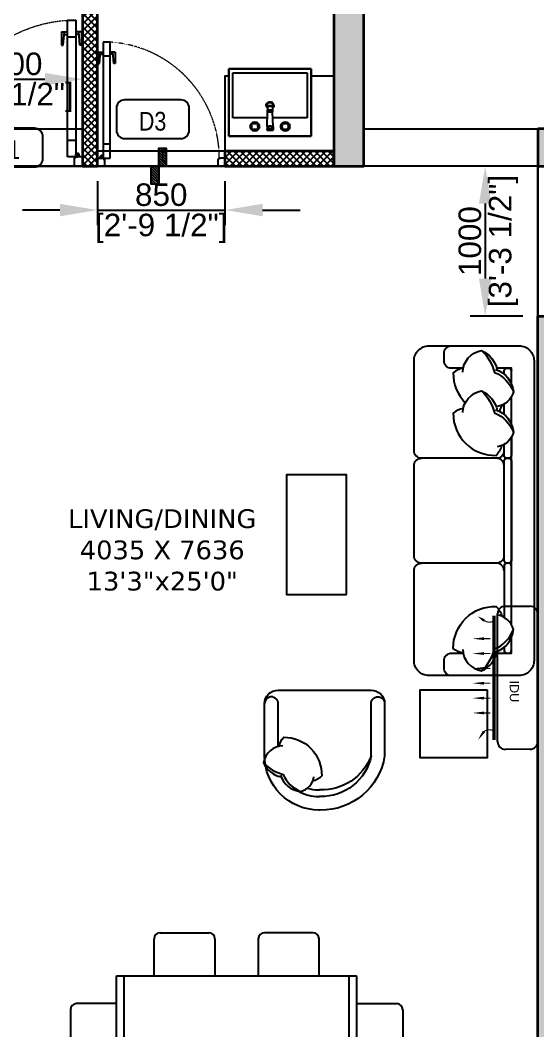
# Model space of a CAD drawing. Header units: millimetres. Extents: x 91566 to 131129, y 141753 to 207061.
# Drawn here: x 100824 to 104274, y 192004 to 198746 of the extents above; entities that cross this region are included whole.
import ezdxf
from ezdxf.enums import TextEntityAlignment as Align

# ---------------------------------------------------------------- set-up
doc = ezdxf.new("R2010")
doc.units = ezdxf.units.MM
doc.linetypes.add('3.5BHK EAST-UN-5$0$DASHED', pattern=[0.75, 0.5, -0.25])
doc.linetypes.add('3.5BHK EAST_UN-1$0$DASHED', pattern=[0.75, 0.5, -0.25])
for name, color, linetype in [('A-Dimensions', 4, 'Continuous'), ('A-Door', 11, 'Continuous'), ('A-Door Line', 8, 'Continuous'), ('A-Elevation 10', 8, 'Continuous'), ('A-Fixture', 8, 'Continuous'), ('A-Furniture', 8, 'Continuous'), ('A-Hatch', 252, 'Continuous'), ('A-Room Boundary', 44, 'Continuous'), ('A-Text Main', 44, 'Continuous')]:
    doc.layers.add(name, color=color, linetype=linetype)
doc.layers.add('A-Wall', color=240, linetype='Continuous', lineweight=35)
doc.styles.add('2024-08-29_TOWER-A$0$simplex-0.8', font='simplex.shx', dxfattribs={"width": 0.8})
doc.styles.add('3.5BHK EAST_UN-1$0$grid_text', font='verdana.ttf')
doc.styles.add('3BHK  WEST_UN-2$0$AMISH', font='arial.ttf')
doc.styles.add('ARIAL', font='ARIALN.TTF')
doc.styles.add('S', font='arial.ttf', dxfattribs={"height": 150})
doc.dimstyles.new('DIMSMALL', dxfattribs={"dimtxt": 150, "dimasz": 250, "dimexe": 100, "dimexo": 100, "dimgap": 25, "dimtad": 1, "dimdec": 0, "dimzin": 0, "dimdsep": 46, "dimtxsty": 'S', "dimcen": 0, "dimdle": 100, "dimclrd": 8, "dimclre": 8, "dimclrt": 256, "dimazin": 0, "dimtfac": 1, "dimtdec": 0, "dimtix": 1, "dimtmove": 0, "dimatfit": 3, "dimldrblk": '12_DatumFilled', "dimfxl": 1, "dimtolj": 1, "dimtzin": 0, "dimlwd": -1, "dimlwe": -1, "dimarcsym": 1})

# ---------------------------------------------------------------- blocks, each defined once
blk = doc.blocks.new('3.5BHK EAST_UN-1$0$Door11')
for p, q in [((-991.7, 0), (-1050, 0)), ((-1050, 0), (-1050, -65.6)), ((-1050, -65.6), (-1003.4, -65.6)), ((-1003.4, -65.6), (-1003.4, -58.3)), ((-1003.4, -58.3), (-991.7, -58.3)), ((-991.7, -58.3), (-991.7, 0)), ((-104.9, -65.6), (-104.9, -1021.8)), ((-46.6, -65.6), (-104.9, -65.6)), ((-104.9, -65.6), (-104.9, -65.6)), ((-58.3, -58.3), (-58.3, 0)), ((-58.3, 0), (0, 0)), ((-46.6, -58.3), (-58.3, -58.3)), ((-46.6, -65.6), (-46.6, -58.3)), ((-46.6, -1021.8), (-46.6, -65.6)), ((0, -65.6), (-46.6, -65.6)), ((-35, -94.7), (-35, -59.8)), ((0, 0), (0, -65.6)), ((-17.5, -77.3), (-52.5, -77.3)), ((-104.9, -182.2), (-46.6, -182.2)), ((-145.8, -846.8), (-134.1, -846.8)), ((-145.8, -940.1), (-145.8, -846.8)), ((-134.1, -846.8), (-125.5, -940.1)), ((-17.5, -846.8), (-26.1, -940.1)), ((-5.8, -846.8), (-17.5, -846.8)), ((-5.8, -940.1), (-5.8, -846.8)), ((-104.9, -905.1), (-46.6, -905.1)), ((-145.8, -940.1), (-104.9, -940.1)), ((-127.1, -922.6), (-104.9, -922.6)), ((-24.5, -922.6), (-46.6, -922.6)), ((-5.8, -940.1), (-46.6, -940.1)), ((-104.9, -1021.8), (-46.6, -1021.8))]:
    blk.add_line(p, q)
blk.add_circle((-35, -77.3), 11.7)
at = {"linetype": '3.5BHK EAST_UN-1$0$DASHED', "lineweight": 0}
blk.add_arc((-43.9, -64.2), 959.5, 180.08223, 266.3506, dxfattribs=at)
blk = doc.blocks.new('A$C81f2a20b')
at = {"layer": 'A-Furniture', "linetype": 'Continuous'}
for p, q in [((290.6, 1087.3), (614.6, 1087.3)), ((1309.4, 1087.3), (985.4, 1087.3)), ((250.1, 800), (250.1, 1046.8)), ((655.1, 1046.8), (655.1, 800)), ((944.9, 1046.8), (944.9, 800)), ((1349.9, 800), (1349.9, 1046.8)), ((0, 0), (0, 800)), ((0, 800), (1600, 800)), ((50, 0), (50, 800)), ((1550, 0), (1550, 800)), ((1600, 800), (1600, 0)), ((0, 614.7), (-267.2, 614.7)), ((1600, 614.7), (1867.2, 614.7)), ((-307.7, 574.2), (-307.7, 250.2)), ((1907.7, 574.2), (1907.7, 250.2)), ((-267.2, 209.7), (0, 209.7)), ((1867.2, 209.7), (1600, 209.7)), ((1600, 0), (0, 0)), ((250.1, 0), (250.1, -246.8)), ((655.1, -246.8), (655.1, 0)), ((944.9, -246.8), (944.9, 0)), ((1349.9, 0), (1349.9, -246.8)), ((290.6, -287.3), (614.6, -287.3)), ((1309.4, -287.3), (985.4, -287.3))]:
    blk.add_line(p, q, dxfattribs=at)
for centre, start, end in [((290.6, 1046.8), 90, 180), ((614.6, 1046.8), 0, 90), ((985.4, 1046.8), 90, 180), ((1309.4, 1046.8), 0, 90), ((-267.2, 574.2), 90, 180), ((1867.2, 574.2), 0, 90), ((-267.2, 250.2), 180, 270), ((1867.2, 250.2), 270, 0), ((290.6, -246.8), 180, 270), ((614.6, -246.8), 270, 0), ((985.4, -246.8), 180, 270), ((1309.4, -246.8), 270, 0)]:
    blk.add_arc(centre, 40.5, start, end, dxfattribs=at)
blk = doc.blocks.new('A$Cf00fcc3f')
at = {"layer": 'A-Fixture'}
for p, q in [((0, 0), (0, -450)), ((550, 0), (0, 0)), ((0, -450), (0, 0)), ((0, 0), (550, 0)), ((550, -450), (550, 0)), ((550, 0), (550, -450)), ((144.2, -58.7), (143.6, -64.6)), ((143.6, -64.6), (144.2, -70.5)), ((143.6, -64.6), (144.2, -70.5)), ((145.9, -53), (144.2, -58.7)), ((148.7, -47.8), (145.9, -53)), ((146.8, -64.6), (147.8, -54.3)), ((147.8, -74.9), (146.8, -64.6)), ((149.4, -64.6), (146.8, -64.6)), ((147.8, -54.3), (150.8, -44.3)), ((147.8, -54.3), (150.3, -55.2)), ((150.3, -45.9), (148.7, -47.8)), ((149.4, -64.6), (150.3, -55.2)), ((150.3, -73.9), (149.4, -64.6)), ((150.3, -55.2), (152.9, -46.2)), ((151.6, -42.4), (150.8, -44.3)), ((150.8, -44.3), (152.9, -46.2)), ((151.6, -42.4), (153.6, -41.5)), ((153.7, -44.5), (151.6, -42.4)), ((152.5, -55), (151.6, -64.6)), ((151.6, -64.6), (152.5, -74.2)), ((151.6, -64.6), (152.5, -74.2)), ((155.2, -46), (152.5, -55)), ((155.2, -46), (152.5, -55)), ((153.7, -44.5), (152.9, -46.2)), ((154.1, -55.3), (153.2, -64.6)), ((153.2, -64.6), (154.1, -73.9)), ((153.6, -41.5), (163.5, -38.6)), ((155.5, -43.7), (153.6, -41.5)), ((155.5, -43.7), (153.7, -44.5)), ((156.4, -47.2), (154.1, -55.3)), ((157.1, -39.5), (155.1, -41.1)), ((164.2, -43.3), (155.2, -46)), ((155.5, -43.7), (164.5, -41)), ((164.5, -44.9), (156.4, -47.2)), ((162.3, -36.7), (157.1, -39.5)), ((167.9, -35), (162.3, -36.7)), ((163.5, -38.6), (173.8, -37.6)), ((163.5, -38.6), (164.5, -41)), ((173.8, -42.3), (164.2, -43.3)), ((173.8, -42.3), (164.2, -43.3)), ((164.5, -41), (173.8, -40.1)), ((173.8, -43.9), (164.5, -44.9)), ((173.8, -34.4), (167.9, -35)), ((179.7, -35), (173.8, -34.4)), ((179.7, -35), (173.8, -34.4)), ((173.8, -37.6), (184.1, -38.6)), ((173.8, -37.6), (173.8, -40.1)), ((173.8, -40.1), (183.2, -41)), ((183.4, -43.3), (173.8, -42.3)), ((183.1, -44.9), (173.8, -43.9)), ((185.4, -36.7), (179.7, -35)), ((185.4, -36.7), (179.7, -35)), ((191.2, -47.2), (183.1, -44.9)), ((184.1, -38.6), (183.2, -41)), ((183.2, -41), (192.2, -43.7)), ((183.4, -43.3), (192.4, -46)), ((192.4, -46), (183.4, -43.3)), ((184.1, -38.6), (194.1, -41.5)), ((190.6, -39.5), (185.4, -36.7)), ((190.6, -39.5), (185.4, -36.7)), ((192.5, -41.1), (190.6, -39.5)), ((192.5, -41.1), (190.6, -39.5)), ((191.2, -47.2), (193.5, -55.3)), ((192.2, -43.7), (194.1, -41.5)), ((192.2, -43.7), (193.9, -44.5)), ((192.4, -46), (195.1, -55)), ((194.4, -64.6), (193.5, -55.3)), ((194.4, -64.6), (193.5, -73.9)), ((193.9, -44.5), (196, -42.4)), ((193.9, -44.5), (194.7, -46.2)), ((194.1, -41.5), (196, -42.4)), ((196.9, -44.3), (194.7, -46.2)), ((194.7, -46.2), (197.4, -55.2)), ((195.1, -55), (196, -64.6)), ((196, -64.6), (195.1, -74.2)), ((196, -42.4), (196.9, -44.3)), ((196.9, -44.3), (199.8, -54.3)), ((198.9, -47.8), (197.3, -45.9)), ((198.9, -47.8), (197.3, -45.9)), ((199.8, -54.3), (197.4, -55.2)), ((197.4, -55.2), (198.3, -64.6)), ((198.3, -64.6), (197.4, -73.9)), ((198.3, -64.6), (200.8, -64.6)), ((201.7, -53), (198.9, -47.8)), ((201.7, -53), (198.9, -47.8)), ((199.8, -54.3), (200.8, -64.6)), ((200.8, -64.6), (199.8, -74.9)), ((203.4, -58.7), (201.7, -53)), ((203.4, -58.7), (201.7, -53)), ((203.4, -58.7), (204, -64.6)), ((204, -64.6), (203.4, -58.7)), ((204, -64.6), (203.4, -70.5)), ((204, -64.6), (203.4, -70.5)), ((254.8, -39.2), (296, -39.2)), ((254.8, -39.2), (255, -45.5)), ((255.5, -64.6), (255, -45.5)), ((255, -45.5), (295.9, -45.5)), ((255.5, -64.6), (258.3, -160.2)), ((255.5, -64.6), (265.1, -64.6)), ((265.1, -68.5), (265.1, -47.9)), ((285.7, -47.9), (265.1, -47.9)), ((285.7, -68.5), (285.7, -47.9)), ((285.7, -64.6), (295.3, -64.6)), ((295.3, -64.6), (292.6, -160.2)), ((295.3, -64.6), (295.9, -45.5)), ((295.9, -45.5), (296, -39.2)), ((347.4, -58.7), (346.8, -64.6)), ((346.8, -64.6), (347.4, -70.5)), ((346.8, -64.6), (347.4, -70.5)), ((349.1, -53), (347.4, -58.7)), ((351.9, -47.8), (349.1, -53)), ((350, -64.6), (351, -54.3)), ((351, -74.9), (350, -64.6)), ((352.6, -64.6), (350, -64.6)), ((351, -54.3), (354, -44.3)), ((351, -54.3), (353.5, -55.2)), ((353.5, -45.9), (351.9, -47.8)), ((352.6, -64.6), (353.5, -55.2)), ((353.5, -73.9), (352.6, -64.6)), ((353.5, -55.2), (356.1, -46.2)), ((354.8, -42.4), (354, -44.3)), ((354, -44.3), (356.1, -46.2)), ((354.8, -42.4), (356.8, -41.5)), ((356.9, -44.5), (354.8, -42.4)), ((355.7, -55), (354.8, -64.6)), ((354.8, -64.6), (355.7, -74.2)), ((354.8, -64.6), (355.7, -74.2)), ((358.4, -46), (355.7, -55)), ((358.4, -46), (355.7, -55)), ((356.9, -44.5), (356.1, -46.2)), ((357.3, -55.3), (356.4, -64.6)), ((356.4, -64.6), (357.3, -73.9)), ((356.8, -41.5), (366.7, -38.6)), ((358.7, -43.7), (356.8, -41.5)), ((358.7, -43.7), (356.9, -44.5)), ((359.6, -47.2), (357.3, -55.3)), ((360.3, -39.5), (358.3, -41.1)), ((367.4, -43.3), (358.4, -46)), ((358.7, -43.7), (367.7, -41)), ((367.7, -44.9), (359.6, -47.2)), ((365.5, -36.7), (360.3, -39.5)), ((371.1, -35), (365.5, -36.7)), ((366.7, -38.6), (377, -37.6)), ((366.7, -38.6), (367.7, -41)), ((377, -42.3), (367.4, -43.3)), ((377, -42.3), (367.4, -43.3)), ((367.7, -41), (377, -40.1)), ((377, -43.9), (367.7, -44.9)), ((377, -34.4), (371.1, -35)), ((382.9, -35), (377, -34.4)), ((382.9, -35), (377, -34.4)), ((377, -37.6), (387.3, -38.6)), ((377, -37.6), (377, -40.1)), ((377, -40.1), (386.4, -41)), ((386.6, -43.3), (377, -42.3)), ((386.3, -44.9), (377, -43.9)), ((388.6, -36.7), (382.9, -35)), ((388.6, -36.7), (382.9, -35)), ((394.4, -47.2), (386.3, -44.9)), ((387.3, -38.6), (386.4, -41)), ((386.4, -41), (395.4, -43.7)), ((386.6, -43.3), (395.6, -46)), ((395.6, -46), (386.6, -43.3)), ((387.3, -38.6), (397.3, -41.5)), ((393.8, -39.5), (388.6, -36.7)), ((393.8, -39.5), (388.6, -36.7)), ((395.7, -41.1), (393.8, -39.5)), ((395.7, -41.1), (393.8, -39.5)), ((394.4, -47.2), (396.7, -55.3)), ((395.4, -43.7), (397.3, -41.5)), ((395.4, -43.7), (397.1, -44.5)), ((395.6, -46), (398.3, -55)), ((397.6, -64.6), (396.7, -55.3)), ((397.6, -64.6), (396.7, -73.9)), ((397.1, -44.5), (399.2, -42.4)), ((397.1, -44.5), (397.9, -46.2)), ((397.3, -41.5), (399.2, -42.4)), ((400.1, -44.3), (397.9, -46.2)), ((397.9, -46.2), (400.6, -55.2)), ((398.3, -55), (399.2, -64.6)), ((399.2, -64.6), (398.3, -74.2)), ((399.2, -42.4), (400.1, -44.3)), ((400.1, -44.3), (403, -54.3)), ((402.1, -47.8), (400.5, -45.9)), ((402.1, -47.8), (400.5, -45.9)), ((403, -54.3), (400.6, -55.2)), ((400.6, -55.2), (401.5, -64.6)), ((401.5, -64.6), (400.6, -73.9)), ((401.5, -64.6), (404, -64.6)), ((404.9, -53), (402.1, -47.8)), ((404.9, -53), (402.1, -47.8)), ((403, -54.3), (404, -64.6)), ((404, -64.6), (403, -74.9)), ((406.6, -58.7), (404.9, -53)), ((406.6, -58.7), (404.9, -53)), ((406.6, -58.7), (407.2, -64.6)), ((406.6, -58.7), (407.2, -64.6)), ((407.2, -64.6), (406.6, -70.5)), ((407.2, -64.6), (406.6, -70.5)), ((257.2, -122), (27.5, -122)), ((27.5, -122), (27.5, -422)), ((144.2, -70.5), (145.9, -76.1)), ((144.2, -70.5), (145.9, -76.1)), ((145.9, -76.1), (148.7, -81.3)), ((145.9, -76.1), (148.7, -81.3)), ((147.8, -74.9), (150.3, -73.9)), ((150.8, -84.8), (147.8, -74.9)), ((148.7, -81.3), (150.3, -83.2)), ((148.7, -81.3), (150.3, -83.2)), ((152.9, -82.9), (150.3, -73.9)), ((150.8, -84.8), (152.9, -82.9)), ((151.6, -86.8), (150.8, -84.8)), ((151.6, -86.8), (153.7, -84.7)), ((151.6, -86.8), (153.6, -87.6)), ((152.5, -74.2), (155.2, -83.2)), ((152.5, -74.2), (155.2, -83.2)), ((152.9, -82.9), (153.7, -84.7)), ((155.5, -85.5), (153.6, -87.6)), ((163.5, -90.6), (153.6, -87.6)), ((153.7, -84.7), (155.5, -85.5)), ((154.1, -73.9), (156.4, -81.9)), ((155.1, -88.1), (157.1, -89.7)), ((155.1, -88.1), (157.1, -89.7)), ((155.2, -83.2), (164.2, -85.9)), ((155.2, -83.2), (164.2, -85.9)), ((164.5, -88.1), (155.5, -85.5)), ((156.4, -81.9), (164.5, -84.3)), ((157.1, -89.7), (162.3, -92.4)), ((157.1, -89.7), (162.3, -92.4)), ((162.3, -92.4), (167.9, -94.2)), ((162.3, -92.4), (167.9, -94.2)), ((163.5, -90.6), (164.5, -88.1)), ((173.8, -91.6), (163.5, -90.6)), ((164.2, -85.9), (173.8, -86.8)), ((164.2, -85.9), (173.8, -86.8)), ((164.5, -84.3), (173.8, -85.2)), ((173.8, -89), (164.5, -88.1)), ((167.9, -94.2), (173.8, -94.7)), ((167.9, -94.2), (173.8, -94.7)), ((173.8, -85.2), (183.1, -84.3)), ((173.8, -86.8), (183.4, -85.9)), ((173.8, -86.8), (183.4, -85.9)), ((183.2, -88.1), (173.8, -89)), ((173.8, -91.6), (173.8, -89)), ((184.1, -90.6), (173.8, -91.6)), ((173.8, -94.7), (179.7, -94.2)), ((173.8, -94.7), (179.7, -94.2)), ((179.7, -94.2), (185.4, -92.4)), ((179.7, -94.2), (185.4, -92.4)), ((183.1, -84.3), (191.2, -81.9)), ((192.2, -85.5), (183.2, -88.1)), ((184.1, -90.6), (183.2, -88.1)), ((183.4, -85.9), (192.4, -83.2)), ((183.4, -85.9), (192.4, -83.2)), ((194.1, -87.6), (184.1, -90.6)), ((185.4, -92.4), (190.6, -89.7)), ((185.4, -92.4), (190.6, -89.7)), ((190.6, -89.7), (192.5, -88.1)), ((190.6, -89.7), (192.5, -88.1)), ((191.2, -81.9), (193.5, -73.9)), ((192.2, -85.5), (193.9, -84.7)), ((192.2, -85.5), (194.1, -87.6)), ((192.4, -83.2), (195.1, -74.2)), ((192.4, -83.2), (195.1, -74.2)), ((193.9, -84.7), (194.7, -82.9)), ((193.9, -84.7), (196, -86.8)), ((196, -86.8), (194.1, -87.6)), ((197.4, -73.9), (194.7, -82.9)), ((196.9, -84.8), (194.7, -82.9)), ((196, -86.8), (196.9, -84.8)), ((199.8, -74.9), (196.9, -84.8)), ((197.3, -83.2), (198.9, -81.3)), ((197.3, -83.2), (198.9, -81.3)), ((199.8, -74.9), (197.4, -73.9)), ((198.9, -81.3), (201.7, -76.1)), ((198.9, -81.3), (201.7, -76.1)), ((201.7, -76.1), (203.4, -70.5)), ((201.7, -76.1), (203.4, -70.5)), ((265.1, -68.5), (285.7, -68.5)), ((522.5, -122), (293.7, -122)), ((347.4, -70.5), (349.1, -76.1)), ((347.4, -70.5), (349.1, -76.1)), ((349.1, -76.1), (351.9, -81.3)), ((349.1, -76.1), (351.9, -81.3)), ((351, -74.9), (353.5, -73.9)), ((354, -84.8), (351, -74.9)), ((351.9, -81.3), (353.5, -83.2)), ((351.9, -81.3), (353.5, -83.2)), ((356.1, -82.9), (353.5, -73.9)), ((354, -84.8), (356.1, -82.9)), ((354.8, -86.8), (354, -84.8)), ((354.8, -86.8), (356.9, -84.7)), ((354.8, -86.8), (356.8, -87.6)), ((355.7, -74.2), (358.4, -83.2)), ((355.7, -74.2), (358.4, -83.2)), ((356.1, -82.9), (356.9, -84.7)), ((358.7, -85.5), (356.8, -87.6)), ((366.7, -90.6), (356.8, -87.6)), ((356.9, -84.7), (358.7, -85.5)), ((357.3, -73.9), (359.6, -81.9)), ((358.3, -88.1), (360.3, -89.7)), ((358.3, -88.1), (360.3, -89.7)), ((358.4, -83.2), (367.4, -85.9)), ((358.4, -83.2), (367.4, -85.9)), ((367.7, -88.1), (358.7, -85.5)), ((359.6, -81.9), (367.7, -84.3)), ((360.3, -89.7), (365.5, -92.4)), ((360.3, -89.7), (365.5, -92.4)), ((365.5, -92.4), (371.1, -94.2)), ((365.5, -92.4), (371.1, -94.2)), ((366.7, -90.6), (367.7, -88.1)), ((377, -91.6), (366.7, -90.6)), ((367.4, -85.9), (377, -86.8)), ((367.4, -85.9), (377, -86.8)), ((367.7, -84.3), (377, -85.2)), ((377, -89), (367.7, -88.1)), ((371.1, -94.2), (377, -94.7)), ((371.1, -94.2), (377, -94.7)), ((377, -85.2), (386.3, -84.3)), ((377, -86.8), (386.6, -85.9)), ((377, -86.8), (386.6, -85.9)), ((386.4, -88.1), (377, -89)), ((377, -91.6), (377, -89)), ((387.3, -90.6), (377, -91.6)), ((377, -94.7), (382.9, -94.2)), ((377, -94.7), (382.9, -94.2)), ((382.9, -94.2), (388.6, -92.4)), ((382.9, -94.2), (388.6, -92.4)), ((386.3, -84.3), (394.4, -81.9)), ((395.4, -85.5), (386.4, -88.1)), ((387.3, -90.6), (386.4, -88.1)), ((386.6, -85.9), (395.6, -83.2)), ((386.6, -85.9), (395.6, -83.2)), ((397.3, -87.6), (387.3, -90.6)), ((388.6, -92.4), (393.8, -89.7)), ((388.6, -92.4), (393.8, -89.7)), ((393.8, -89.7), (395.7, -88.1)), ((393.8, -89.7), (395.7, -88.1)), ((394.4, -81.9), (396.7, -73.9)), ((395.4, -85.5), (397.1, -84.7)), ((395.4, -85.5), (397.3, -87.6)), ((395.6, -83.2), (398.3, -74.2)), ((395.6, -83.2), (398.3, -74.2)), ((397.1, -84.7), (397.9, -82.9)), ((397.1, -84.7), (399.2, -86.8)), ((399.2, -86.8), (397.3, -87.6)), ((400.6, -73.9), (397.9, -82.9)), ((400.1, -84.8), (397.9, -82.9)), ((399.2, -86.8), (400.1, -84.8)), ((403, -74.9), (400.1, -84.8)), ((400.5, -83.2), (402.1, -81.3)), ((400.5, -83.2), (402.1, -81.3)), ((403, -74.9), (400.6, -73.9)), ((402.1, -81.3), (404.9, -76.1)), ((402.1, -81.3), (404.9, -76.1)), ((404.9, -76.1), (406.6, -70.5)), ((404.9, -76.1), (406.6, -70.5)), ((522.5, -422), (522.5, -122)), ((258.3, -162.3), (258.3, -160.2)), ((292.6, -160.2), (258.3, -160.2)), ((258.3, -162.3), (258.6, -171.8)), ((258.3, -162.3), (292.5, -162.3)), ((258.6, -171.8), (258.6, -172.7)), ((258.6, -171.8), (292.2, -171.8)), ((259.4, -201.1), (258.6, -172.7)), ((292.2, -172.7), (258.6, -172.7)), ((259.4, -201.1), (259.5, -204.3)), ((259.4, -201.1), (291.4, -201.1)), ((264.3, -192.3), (264.3, -190.8)), ((286.5, -192.3), (286.5, -190.8)), ((291.3, -204.3), (291.4, -201.1)), ((291.4, -201.1), (292.2, -172.7)), ((292.2, -171.8), (292.5, -162.3)), ((292.2, -171.8), (292.2, -172.7)), ((292.6, -160.2), (292.5, -162.3)), ((259.5, -204.3), (291.3, -204.3)), ((0, -450), (550, -450)), ((550, -450), (0, -450)), ((27.5, -422), (522.5, -422))]:
    blk.add_line(p, q, dxfattribs=at)
for radius, start, end in [(25, 130.67041, 0), (20, 145.68111, 0), (25, 0, 45), (20, 0, 24.08906)]:
    blk.add_arc((275, -205), radius, start, end, dxfattribs=at)
blk = doc.blocks.new('3.5BHK WEST-UN-6$0$A$Cb1453656')
at = {"layer": 'A-Furniture'}
for points in [[(2200, 700, 0.414214), (2100, 800), (1500, 800, 0.414214), (1450, 750, 0.414214), (1400, 800), (800, 800, 0.414214), (750, 750, 0.414214), (700, 800), (100, 800, 0.414214), (0, 700), (0, 100, 0.414214), (100, 0), (2100, 0, 0.414214), (2200, 100)], [(770, 150), (1430, 150, 0.414214), (1450, 170), (1450, 180, 0.414214), (1430, 200), (770, 200, 0.414214), (750, 180), (750, 170, 0.414214)]]:
    blk.add_lwpolyline(points, format="xyb", close=True, dxfattribs=at)
for points in [[(700, 200, 0.414214), (750, 250), (750, 750, 0.414214)], [(1500, 200, -0.414214), (1450, 250), (1450, 750, -0.414214)], [(150, 472.5), (150, 550, 0.414214), (100, 600), (50, 600, 0.414214), (0, 550)], [(2200, 550, 0.414214), (2150, 600), (2100, 600, 0.414214), (2050, 550), (2050, 472.5)], [(175.1, 475.6, 0.356772), (31.8, 349.5, 0.249542), (161.6, 245.7, -9.61688)], [(149.9, 472.5, -0.165541), (180.8, 538.6, -0.200231), (379.3, 458.1, -0.121523)], [(444.4, 475.6, 0.356772), (301.2, 349.5, 0.249542), (431, 245.7, -9.61688)], [(419.2, 472.5, -0.165541), (450.2, 538.6, -0.425989), (731, 252.1, -0.121523), (664.3, 212.7, 7.115464)], [(2050.1, 472.5, 0.165541), (2019.2, 538.6, 0.425989), (1738.4, 252.1, 0.121523), (1805, 212.7, -7.115464)], [(2024.9, 475.6, -0.356772), (2168.2, 349.5, -0.249542), (2038.4, 245.7, 9.61688)], [(31.8, 349.5, 0.14773), (178, 263.6, 0.213343), (306.9, 137.6, 0.178662)], [(301.2, 349.5, 0.14773), (447.3, 263.6, 0.213343), (576.2, 137.6, 0.178662)], [(2168.2, 349.5, -0.14773), (2022, 263.6, -0.213343), (1893.1, 137.6, -0.178662)], [(255.2, 150), (150, 150), (150, 248.3, 0.414214)], [(157.8, 256.7, 0.306663), (306.9, 137.6, 0.30633), (404.3, 246.4, -0.872847)], [(436.9, 232.2, -0.071865), (395, 212.7, 7.115464)], [(427.1, 256.7, 0.306663), (576.2, 137.6, 0.30633), (673.7, 246.4, -0.872847)], [(800, 200, -0.414214), (750, 250)], [(1400, 200, 0.414214), (1450, 250)], [(2042.2, 256.7, -0.306663), (1893.1, 137.6, -0.30633), (1795.7, 246.4, 0.872847)], [(188.2, 200), (170, 200, 0.414214), (150, 180), (150, 170, 0.414214), (170, 150)], [(457.5, 200), (388.7, 200, 0.414214)], [(607.7, 150), (730, 150, 0.414214), (750, 170), (750, 180, 0.414214), (730, 200), (658.1, 200, 0.414214)], [(1861.6, 150), (1470, 150, -0.414214), (1450, 170), (1450, 180, -0.414214), (1470, 200), (1811.3, 200, -0.414214)], [(2011.8, 200), (2030, 200, -0.414214), (2050, 180), (2050, 170, -0.414214), (2030, 150)]]:
    blk.add_lwpolyline(points, format="xyb", dxfattribs=at)
for points in [[(2050, 248.3), (2050, 150), (1944.8, 150)], [(524.5, 150), (338.4, 150)], [(1861.6, 150), (607.7, 150)]]:
    blk.add_lwpolyline(points, dxfattribs=at)
blk = doc.blocks.new('3BHK  WEST_UN-3$0$2024-08-29_TOWER-A$0$SIDE TABLE')
at = {"layer": 'A-Furniture'}
blk.add_lwpolyline([(0.45, 0), (0, 0), (0, 0.45), (0.45, 0.45)], close=True, dxfattribs=at)
blk = doc.blocks.new('3BHK  WEST_UN-3$0$A$Ce69b8bcf')
at = {"layer": 'A-Furniture'}
for points in [[(800.1, 434.8), (800.1, 90.2, -0.414214), (709.9, 0), (360.8, 0, -0.376272), (0.1, 430.3), (0.1, 434.8), (0.1, 439.3, -0.414214), (360.8, 800), (709.9, 800, -0.414214), (800.1, 709.8), (800.1, 434.8)], [(315.3, 807.4, 0.14773), (237.8, 675.6, 0.213343), (124.1, 559.4, 0.178662)], [(428.9, 678.2, 0.356772), (315.3, 807.4, 0.249542), (221.6, 690.3, -9.61688)], [(424, 709.8), (709.9, 709.8, 0.414214), (755, 754.9), (755, 754.9, 0.414214), (709.9, 800)], [(231.6, 693.8, 0.306663), (124.1, 559.4, 0.30633), (222.3, 471.5, -0.872847)], [(426.1, 700.9, -0.165541), (485.7, 673, -0.425989), (227.4, 419.8, -0.121523), (191.8, 479.9, 7.115464)], [(125.9, 573.6, 0.130591), (90.3, 439.3), (90.3, 434.8)], [(145.1, 516.2, 0.072384), (135.4, 439.3), (135.4, 434.8)], [(360.8, 90.2, -0.364589), (90.3, 430.3), (90.3, 434.8)], [(360.8, 90.2, -0.321599), (135.4, 430.3), (135.4, 434.8)], [(360.8, 90.2), (709.9, 90.2, -0.414214), (755, 45.1), (755, 45.1, -0.414214), (709.9, 0)]]:
    blk.add_lwpolyline(points, format="xyb", dxfattribs=at)
blk = doc.blocks.new('3BHK  WEST_UN-2$0$WALL MOUNTED SPLIT AC')
for p, q in [((18064.01, -8112.84, 0), (18064, -8079.99, 0)), ((18064.41, -8112.84, 0), (18064.41, -8079.99, 0)), ((18065.12, -8113.34), (18065.11, -8079.5)), ((18067.15, -8077.46), (18073.71, -8077.46)), ((18075.75, -8079.5), (18075.75, -8113.29)), ((18073.72, -8115.33), (18067.16, -8115.38))]:
    blk.add_line(p, q)
at = {"elevation": 0}
for points in [[(18059.86, -8080.11, 0, 0.75, 0), (18061.51, -8081.22, 0.75, 0.75, 0)], [(18058.43, -8086.05, 0, 0.75, 0), (18061.52, -8086.05, 0.75, 0.75, 0)], [(18058.44, -8089.99, 0, 0.75, 0), (18061.52, -8089.99, 0.75, 0.75, 0)], [(18058.44, -8093.93, 0, 0.75, 0), (18061.52, -8093.93, 0.75, 0.75, 0)], [(18058.44, -8097.86, 0, 0.75, 0), (18061.52, -8097.86, 0.75, 0.75, 0)], [(18058.44, -8101.8, 0, 0.75, 0), (18061.52, -8101.8, 0.75, 0.75, 0)], [(18058.44, -8105.74, 0, 0.75, 0), (18061.52, -8105.74, 0.75, 0.75, 0)], [(18059.87, -8112.95, 0, 0.75, 0), (18061.51, -8110.65, 0.75, 0.75, 0)]]:
    blk.add_lwpolyline(points, format="xyseb", dxfattribs=at)
at = {"const_width": 0.3, "elevation": 0}
for points in [[(18061.51, -8081.22, 0.246742), (18063.87, -8081.49, -4.761831)], [(18061.51, -8110.65, -0.246742), (18063.87, -8110.38, 4.761831)]]:
    blk.add_lwpolyline(points, format="xyb", dxfattribs=at)
for points in [[(18061.52, -8086.05), (18063.17, -8086.05)], [(18061.52, -8089.99), (18063.17, -8089.99)], [(18061.52, -8093.93), (18063.17, -8093.93)], [(18061.52, -8097.86), (18063.17, -8097.86)], [(18061.52, -8101.8), (18063.17, -8101.8)], [(18061.52, -8105.74), (18063.17, -8105.74)]]:
    blk.add_lwpolyline(points, dxfattribs=at)
for centre, start, end in [((18067.15, -8079.5), 90.0082, 180.0082), ((18073.71, -8079.5), 0.0078, 90.0078), ((18067.16, -8113.34), 180.0082, 270.0082), ((18073.71, -8113.29), 270.0078, 0.0078)]:
    blk.add_arc(centre, 2.04, start, end)
at = {"layer": 'A-Elevation 10', "style": '3BHK  WEST_UN-2$0$AMISH'}
blk.add_attdef('IDU', text='', height=2.4, rotation=90.0082, dxfattribs=at).set_placement((17772.56, -7418.94, 0), align=Align.MIDDLE_CENTER)
blk = doc.blocks.new('A$C9b4d8ff6')
at = {"layer": 'A-Door'}
for p, q in [((84.9, 827.1), (37.7, 827.1)), ((37.7, 827.1), (37.8, 53.1)), ((85, 53.1), (84.9, 827.1)), ((4.7, 761.1), (37.7, 761.1)), ((4.7, 761.1), (4.7, 685.5)), ((14.1, 685.5), (21.1, 761.1)), ((19.8, 746.9), (37.7, 746.9)), ((117.9, 761.1), (84.9, 761.1)), ((102.8, 746.9), (84.9, 746.9)), ((108.5, 685.5), (101.5, 761.1)), ((117.9, 761.1), (118, 685.5)), ((4.7, 685.5), (14.1, 685.5)), ((84.9, 732.7), (37.7, 732.7)), ((118, 685.5), (108.5, 685.5)), ((84.9, 147.5), (37.7, 147.5)), ((28.3, 76.7), (28.3, 48.4)), ((0, 0), (0, 53.1)), ((0, 53.1), (37.8, 53.1)), ((47.2, 0), (0, 0)), ((14.2, 62.5), (42.5, 62.5)), ((37.8, 53.1), (85, 53.1)), ((37.8, 53.1), (37.8, 47.2)), ((37.8, 47.2), (47.2, 47.2)), ((47.2, 47.2), (47.2, 0)), ((85, 53.1), (85, 53.1)), ((802.8, 47.2), (802.8, 0.1)), ((812.2, 47.2), (802.8, 47.2)), ((802.8, 0.1), (850, 0.1)), ((850, 53.2), (812.2, 53.1)), ((812.2, 53.1), (812.2, 47.2)), ((850, 0.1), (850, 53.2))]:
    blk.add_line(p, q, dxfattribs=at)
blk.add_circle((28.3, 62.5), 9.44, dxfattribs=at)
at = {"layer": 'A-Door', "linetype": '3.5BHK EAST-UN-5$0$DASHED', "lineweight": 0}
blk.add_arc((35.5, 52), 776.7, 0.0858, 86.35417, dxfattribs=at)
blk = doc.blocks.new('2024-08-29_TOWER-A$0$WNTG')
at = {"layer": 'A-Text Main'}
blk.add_lwpolyline([(-187.8, 246.2), (187.8, 246.2, -0.414214), (242.8, 191.2), (242.8, 43.3, -0.414214), (187.8, -11.7), (-187.8, -11.7, -0.414214), (-242.8, 43.3), (-242.8, 191.2, -0.414214)], format="xyb", close=True, dxfattribs=at)
at = {"layer": 'A-Text Main', "style": '2024-08-29_TOWER-A$0$simplex-0.8', "width": 0.8}
blk.add_attdef('WNTG', text='', height=150, dxfattribs=at).set_placement((-1.6, 43), align=Align.CENTER)
blk = doc.blocks.new('TILE DROP')
at = {"layer": 'A-Door Line'}
h = blk.add_hatch(dxfattribs=at)
h.set_pattern_fill('ANSI31', color=8, scale=0.1)
h.set_pattern_definition([(45, (-18.584744, -6.592634), (-0.008838835, 0.008838835), [])])
h.paths.add_polyline_path([(0, 0.05), (-0.12, 0.05), (-0.12, 0), (0, 0)])
h.paths.add_polyline_path([(0.12, -0.05), (0.12, 0), (0, 0), (0, -0.05)])
at = {"layer": 'A-Door Line', "color": 8}
for points in [[(-0.12, 0), (-0.12, 0.05), (0, 0.05), (0, 0)], [(0, -0.05), (0, 0), (0.12, 0), (0.12, -0.05)]]:
    blk.add_lwpolyline(points, close=True, dxfattribs=at)
blk = doc.blocks.new('Unit-1')
at = {"layer": 'A-Hatch', "linetype": 'Continuous'}
h = blk.add_hatch(color=256, dxfattribs=at)
h.dxf.hatch_style = 1
h.paths.add_polyline_path([(-7145, 15335.7), (-6895, 15335.7), (-6895, 16800.1), (-8999.8, 16800.1), (-8999.8, 16550.3), (-7145, 16550.1)])
h.paths.add_polyline_path([(-10800, 15796), (-10800, 12295), (-8145, 12295), (-8145, 12045.7), (-10800, 12045.7), (-10800, 10820), (-11050, 10820), (-11050, 15796)])
h.paths.add_polyline_path([(-5470, 12045.7), (-5270, 12045.7), (-5270, 16550.1), (-4400.1, 16550.1), (-4400.1, 16800.1), (-5470, 16800.1)])
h.paths.add_polyline_path([(-250, 16550.1), (-1050.1, 16550.1), (-1050.1, 16800.1), (0, 16800.1), (0, 16550.1), (0, 13495), (-250, 13495)])
h.paths.add_polyline_path([(-4110, 12295), (-4110, 12045.7), (-250, 12045.7), (-250, 11295.1), (0, 11295.1), (0, 12295)])
h.paths.add_polyline_path([(-3910, 8082.6), (-3910, 6370), (-1440, 6370), (-1440, 6420), (-1240, 6420), (-1240, 6370), (0, 6370), (0, 0), (-250, 0), (-250, 6170), (-4110, 6170), (-4110, 11045.7), (-3910, 11045.7)])
h.paths.add_polyline_path([(-250, 10395.1), (0, 10395.1), (0, 8985.1), (-250, 8985.1)])
h.paths.add_polyline_path([(-3740, 4410), (-6535, 4410), (-6535, 4210), (-3940, 4210), (-3940, 250), (-4840, 250), (-4840, 0), (-3240, 0), (-3240, 250), (-3740, 250)])
h.paths.add_polyline_path([(-7535, 4210), (-8145, 4210), (-10800, 4210), (-10800, 3620.1), (-11050, 3620.1), (-11050.1, 4460.1), (-8145, 4460), (-8145, 4410), (-8150, 4410), (-7535, 4410)])
h.paths.add_polyline_path([(-10800.1, 1820.1), (-10800, 250), (-6535, 250), (-6535, 2135), (-6335, 2135), (-6335, 250), (-5590, 250), (-5590, 0), (-10800, 0), (-11050, 0), (-11050, 250), (-11050.1, 1820.1)])
h = blk.add_hatch(dxfattribs=at)
h.set_pattern_fill('ANSI37', color=256, scale=10)
h.paths.add_polyline_path([(-5470, 15585.7), (-6145, 15585.7), (-6145, 15335.7), (-5470, 15335.7)])
h.paths.add_polyline_path([(-7145, 15335.7), (-7145, 12045.7), (-7045, 12045.7), (-7045, 15335.7)])
h.paths.add_polyline_path([(-2160, 7960), (-2160, 8060), (0, 8060), (0, 7960)])
h.paths.add_polyline_path([(-3910, 8060), (-3010, 8060), (-3010, 7960), (-3910, 7960)])
h.paths.add_polyline_path([(-1440, 7960), (-1240, 7960), (-1240, 7170.4), (-1440, 7170.4)])
h.paths.add_polyline_path([(-2240, 1780), (-1490, 1780), (-1490, 1980), (-2240, 1980)])
h.paths.add_polyline_path([(-490, 1980), (-250, 1980), (-250, 1780), (-490, 1780)])
h.paths.add_polyline_path([(-3740, 1979.9), (-3240, 1979.9), (-3240, 1780), (-3740, 1780)])
h.paths.add_polyline_path([(-4840, 2134.9), (-3940, 2134.9), (-3940, 2035), (-4840, 2035)])
h.paths.add_polyline_path([(-6335, 2135), (-5690, 2135), (-5690, 2035), (-6335, 2035)])
h.paths.add_polyline_path([(-8345, 4870.1), (-8145, 4870.1), (-8145, 4460), (-8345, 4460)])
h.paths.add_polyline_path([(-8345, 8470), (-8145, 8470), (-8145, 7870.1), (-8345, 7870.1)])
h.paths.add_polyline_path([(-9100, 8470), (-9000, 8470), (-9000, 8070), (-9100, 8070)])
h = blk.add_hatch(dxfattribs=at)
h.set_pattern_fill('ANSI37', color=256, scale=10)
h.paths.add_polyline_path([(-5470, 12145.7), (-6195, 12145.7), (-6195, 12045.7), (-5470, 12045.7)])
at = {"layer": 'A-Door Line'}
blk.add_line((-7045, 12045.7), (-6195, 12045.7), dxfattribs=at)
at = {"layer": 'A-Door Line', "linetype": 'Continuous'}
for points in [[(-8145, 12045.7), (-7145, 12045.7)], [(-4110, 12045.8), (-4110, 11045.7)]]:
    blk.add_lwpolyline(points, dxfattribs=at)
at = {"layer": 'A-Fixture'}
blk.add_lwpolyline([(-6170.1, 12645.7), (-6195, 12645.7), (-6195, 12145.7), (-5470, 12145.7), (-5470, 12645.7), (-5620.1, 12645.7)], dxfattribs=at)
at = {"layer": 'A-Furniture', "linetype": 'Continuous'}
blk.add_lwpolyline([(-5385.4, 9187.1), (-5385.4, 9987.1), (-5785.4, 9987.1), (-5785.4, 9187.1)], close=True, dxfattribs=at)
at = {"layer": 'A-Room Boundary', "linetype": 'Continuous'}
for points in [[(-10800, 12295), (-7145, 12295), (-7145, 16550.1), (-10800, 16550.1)], [(-250, 16550.1), (-5270, 16550.1), (-5270, 12295), (-250, 12295)], [(-7045, 15335.7), (-5470, 15335.7), (-5470, 12145.7), (-7045, 12145.7)], [(-8145, 4410), (-4110, 4410), (-4110, 12045.7), (-8145, 12045.7)], [(-8145, 4410), (-4110, 4410), (-4110, 12045.7), (-8145, 12045.7)]]:
    blk.add_lwpolyline(points, close=True, dxfattribs=at)
at = {"layer": 'A-Wall'}
for points in [[(-5470, 12045.7), (-5270, 12045.7), (-5270, 16550.1), (-4400.1, 16550.1), (-4400.1, 16800.1), (-5470, 16800.1)], [(-7145, 15335.7), (-7145, 12045.7), (-7045, 12045.7), (-7045, 15335.7)], [(-4110, 12295), (-4110, 12045.7), (-250, 12045.7), (-250, 11295.1), (0, 11295.1), (0, 12295)], [(-5470, 12145.7), (-6195, 12145.7), (-6195, 12045.7), (-5470, 12045.7)]]:
    blk.add_lwpolyline(points, close=True, dxfattribs=at)
blk.add_lwpolyline([(-3910, 8082.6), (-3910, 6370), (-1440, 6370), (-1440, 6420), (-1240, 6420), (-1240, 6370), (0, 6370), (0, 0), (-250, 0), (-250, 6170), (-4110, 6170), (-4110, 11045.7), (-3910, 11045.7), (-3910, 8082.6)], dxfattribs=at)
at = {"layer": 'A-Door', "xscale": -0.9523809523809259, "yscale": 0.9523809523809259, "zscale": 0.9523809523809259, "rotation": 180}
blk.add_blockref('3.5BHK EAST_UN-1$0$Door11', (-7145, 12045.7), dxfattribs=at)
at = {"layer": 'A-Door', "linetype": 'Continuous'}
blk.add_blockref('A$C9b4d8ff6', (-7045, 12045.7), dxfattribs=at)
at = {"layer": 'A-Door Line', "color": 8, "xscale": 1000.000000000004, "yscale": 1000.000000000004, "zscale": 1000.000000000004, "rotation": 90}
blk.add_blockref('TILE DROP', (-6636.6, 12045.7), dxfattribs=at)
at = {"layer": 'A-Elevation 10'}
ref = blk.add_blockref('3BHK  WEST_UN-2$0$WALL MOUNTED SPLIT AC', (-459116.8, 212437.3), dxfattribs=dict(at, xscale=25.17221723757713, yscale=25.17221723757713, zscale=25.17221723757713))
ref.add_attrib('IDU', 'IDU', dxfattribs={"layer": 'A-Furniture', "height": 60.41, "rotation": 270.00823, "style": '3BHK  WEST_UN-2$0$AMISH'}).set_placement((-4266.2, 8541.9, 0), align=Align.MIDDLE_CENTER)
at = {"layer": 'A-Fixture', "ltscale": 600, "xscale": -1, "rotation": 180}
blk.add_blockref('A$Cf00fcc3f', (-6170, 12245.7), dxfattribs=at)
at = {"layer": 'A-Furniture', "ltscale": 600, "xscale": -1, "rotation": 90}
blk.add_blockref('3.5BHK WEST-UN-6$0$A$Cb1453656', (-4135, 10847.1), dxfattribs=at)
at = {"layer": 'A-Furniture', "ltscale": 600, "rotation": 90}
blk.add_blockref('3BHK  WEST_UN-3$0$A$Ce69b8bcf', (-5130.8, 7750.3), dxfattribs=at)
at = {"layer": 'A-Furniture', "ltscale": 600, "xscale": -1000, "yscale": 1000, "zscale": 1000, "rotation": 180}
blk.add_blockref('3BHK  WEST_UN-3$0$2024-08-29_TOWER-A$0$SIDE TABLE', (-4895.2, 8550.4), dxfattribs=at)
at = {"layer": 'A-Furniture', "linetype": 'Continuous'}
blk.add_blockref('A$C81f2a20b', (-6917.7, 5844.1), dxfattribs=at)
at = {"layer": 'A-Text Main'}
ref = blk.add_blockref('2024-08-29_TOWER-A$0$WNTG', (-6676.1, 12476.3), dxfattribs=dict(at, xscale=-1, rotation=180))
ref.add_attrib('WNTG', 'D3', dxfattribs={"height": 125, "style": 'ARIAL'}).set_placement((-6677.7, 12282.8), align=Align.CENTER)
ref = blk.add_blockref('2024-08-29_TOWER-A$0$WNTG', (-7651.4, 12286.4), dxfattribs=dict(at, xscale=-1, rotation=180))
ref.add_attrib('WNTG', 'D1', dxfattribs={"height": 125, "style": 'ARIAL'}).set_placement((-7653, 12092.9), align=Align.CENTER)
at = {"layer": 'A-Text Main', "linetype": 'Continuous', "insert": (-6613.4, 9484.6), "char_height": 125, "width": 1167.553, "attachment_point": 5, "style": '3.5BHK EAST_UN-1$0$grid_text'}
blk.add_mtext('LIVING/DINING\\P4035 X 7636\\P13\'3"x25\'0"', dxfattribs=at)
blk = doc.blocks.new('*D60')
at = {"layer": 'A-Dimensions', "color": 8, "transparency": 16777216}
for p, q in [((100238.6, 197921.4), (100238.6, 198452.1)), ((101238.6, 197921.4), (101238.6, 198452.1)), ((100488.6, 198352.1), (100988.6, 198352.1))]:
    blk.add_line(p, q, dxfattribs=at)
for points in [[(100488.6, 198393.8), (100488.6, 198310.4), (100238.6, 198352.1)], [(100988.6, 198393.8), (100988.6, 198310.4), (101238.6, 198352.1)]]:
    blk.add_solid(points, dxfattribs=at)
at = {"layer": 'Defpoints', "color": 0, "transparency": 16777216}
for p in [(101238.6, 198352.1), (100238.6, 197821.4), (101238.6, 197821.4)]:
    blk.add_point(p, dxfattribs=at)
at = {"layer": 'A-Dimensions', "lineweight": 30, "transparency": 16777216, "char_height": 150, "attachment_point": 5, "style": 'S'}
for s, insert in [('\\A1;1000', (100738.6, 198453.7)), ('\\A1;[3\'-3 1/2"]', (100738.6, 198230))]:
    blk.add_mtext(s, dxfattribs=dict(at, insert=insert))
blk = doc.blocks.new('12_DatumFilled')
at = {"color": 8, "linetype": 'ByBlock'}
blk.add_solid([(0, 0.577), (-1, 0), (0, -0.577)], dxfattribs=at)
blk = doc.blocks.new('*D69')
at = {"layer": 'A-Dimensions', "color": 8, "transparency": 16777216}
for p, q in [((104173.6, 197772.1), (103823.1, 197772.1)), ((103923.1, 197522.1), (103923.1, 197022.1)), ((104173.6, 196772.1), (103823.1, 196772.1))]:
    blk.add_line(p, q, dxfattribs=at)
for points in [[(103881.4, 197522.1), (103964.7, 197522.1), (103923.1, 197772.1)], [(103881.4, 197022.1), (103964.7, 197022.1), (103923.1, 196772.1)]]:
    blk.add_solid(points, dxfattribs=at)
at = {"layer": 'Defpoints', "color": 0, "transparency": 16777216}
for p in [(104273.6, 197772.1), (103923.1, 196772.1), (104273.6, 196772.1)]:
    blk.add_point(p, dxfattribs=at)
at = {"layer": 'A-Dimensions', "lineweight": 30, "transparency": 16777216, "char_height": 150, "attachment_point": 5, "rotation": 90, "style": 'S'}
for s, insert in [('\\A1;[3\'-3 1/2"]', (104045.2, 197272.1)), ('\\A1;1000', (103821.5, 197272.1))]:
    blk.add_mtext(s, dxfattribs=dict(at, insert=insert))
blk = doc.blocks.new('*D71')
at = {"layer": 'A-Dimensions', "color": 8, "linetype": 'Continuous', "transparency": 16777216}
for p, q in [((101338.6, 197672.1), (101338.6, 197379.2)), ((102188.6, 197672.1), (102188.6, 197379.2)), ((101088.6, 197479.2), (100838.6, 197479.2)), ((101338.6, 197479.2), (102188.6, 197479.2)), ((102438.6, 197479.2), (102688.6, 197479.2))]:
    blk.add_line(p, q, dxfattribs=at)
for points in [[(101088.6, 197520.8), (101088.6, 197437.5), (101338.6, 197479.2)], [(102438.6, 197520.8), (102438.6, 197437.5), (102188.6, 197479.2)]]:
    blk.add_solid(points, dxfattribs=at)
at = {"layer": 'Defpoints', "color": 0, "linetype": 'Continuous', "transparency": 16777216}
for p in [(101338.6, 197772.1), (102188.6, 197772.1), (102188.6, 197479.2)]:
    blk.add_point(p, dxfattribs=at)
at = {"layer": 'A-Dimensions', "linetype": 'Continuous', "transparency": 16777216, "char_height": 150, "attachment_point": 5, "style": 'S'}
for s, insert in [('\\A1;850', (101763.6, 197580.7)), ('\\A1;[2\'-9 1/2"]', (101763.6, 197357.1))]:
    blk.add_mtext(s, dxfattribs=dict(at, insert=insert))

msp = doc.modelspace()

# ---------------------------------------------------------------- dimensions: what is measured, and where the dimension line sits
at = {"layer": 'A-Dimensions', "lineweight": 30}
dim = msp.add_linear_dim(base=(101238.6, 198352.1), p1=(100238.6, 197821.4), p2=(101238.6, 197821.4), dimstyle='DIMSMALL', override={"dimpost": '\\X'}, dxfattribs=at)
dim.commit()
dim.dimension.update_dxf_attribs({"geometry": '*D60', "text_midpoint": (100738.6, 198352.1)})
at = {"layer": 'A-Dimensions', "linetype": 'Continuous'}
dim = msp.add_linear_dim(base=(102188.6, 197479.2), p1=(101338.6, 197772.1), p2=(102188.6, 197772.1), dimstyle='DIMSMALL', override={"dimpost": '\\X'}, dxfattribs=at)
dim.commit()
dim.dimension.update_dxf_attribs({"geometry": '*D71', "text_midpoint": (101763.6, 197479.2)})
at = {"layer": 'A-Dimensions', "lineweight": 30}
dim = msp.add_linear_dim(base=(103923.1, 196772.1), p1=(104273.6, 197772.1), p2=(104273.6, 196772.1), angle=90, dimstyle='DIMSMALL', override={"dimpost": '\\X'}, dxfattribs=at)
dim.commit()
dim.dimension.update_dxf_attribs({"geometry": '*D69', "text_midpoint": (103923.1, 197272.1)})

# ---------------------------------------------------------------- next in the draw order: block references
at = {"linetype": 'Continuous'}
msp.add_blockref('Unit-1', (108383.6, 185726.4), dxfattribs=at)

doc.saveas('drawing.dxf')
